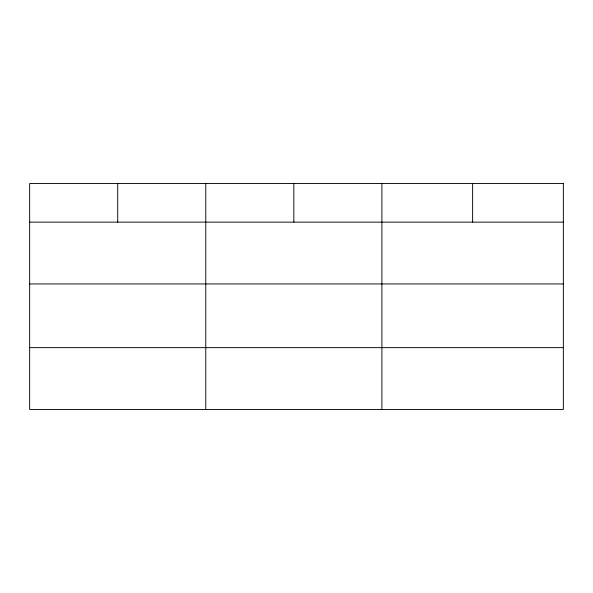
<?xml version="1.0" encoding="UTF-8"?>
<svg xmlns="http://www.w3.org/2000/svg" width="593" height="593" viewBox="0 0 593 593"><rect width="100%" height="100%" fill="white"/><g stroke="black" fill="none" stroke-linecap="round" stroke-linejoin="round"><path stroke-width="0.89" d="M29.65 222.138L563.35 222.138M29.65 283.951L563.35 283.951M29.65 347.646L563.35 347.646M472.621 183.541L472.621 222.138M381.892 183.541L381.892 409.459M293.831 183.541L293.831 222.138M205.771 183.541L205.771 409.459M117.71 183.541L117.71 222.138M563.35 183.541L29.65 183.541L29.65 409.459L563.35 409.459L563.35 183.541"/></g></svg>
